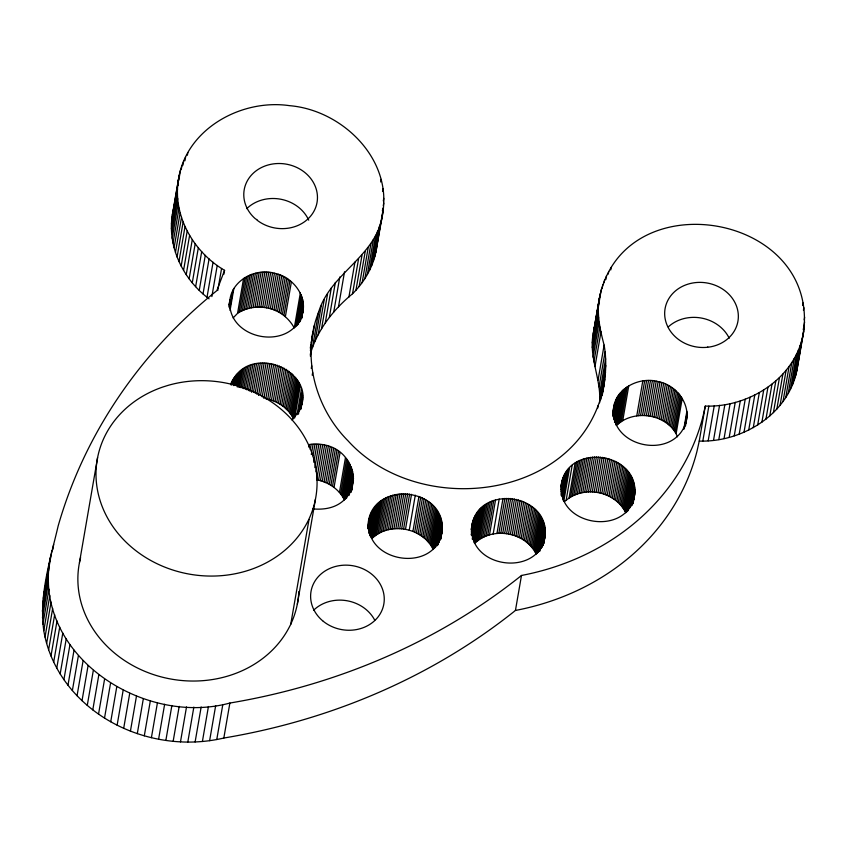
<?xml version="1.0" encoding="UTF-8"?>
<svg xmlns="http://www.w3.org/2000/svg" width="847" height="847" viewBox="0 0 847 847"><rect width="100%" height="100%" fill="white"/><g stroke="black" fill="none" stroke-linecap="round" stroke-linejoin="round"><path stroke-width="1.27" d="M209.093 298.864C183.333 279.775 167.039 246.763 172.396 214.535L178.442 179.543C186.054 128.892 241.342 98.633 289.462 105.653C341.574 109.941 391.727 158.018 382.802 212.597L375.877 252.258C372.415 268.001 364.041 282.506 352.532 293.761C333.347 309.6 317.138 330.15 310.277 354.374M223.883 274.216L224.561 270.331C193.667 252.226 172.386 215.784 178.442 179.543M599.634 402.801C601.434 379.276 588.453 356.979 593.281 333.4L599.327 298.419C622.82 180.347 818.107 212.364 803.687 331.463L796.762 371.124C787.477 414.765 742.12 442.388 699.241 441.086L697.06 450.953A251.421 220.527 9.8 0 1 515.442 610.454A634.001 556.108 9.8 0 1 223.83 738.033C172.026 750.273 114.017 734.36 77.056 695.715C59.968 677.865 47.771 655.112 43.779 630.623C38.888 595.197 50.174 560.047 58.189 525.849A572.508 502.176 9.8 0 1 216.832 290.648L224.561 270.331M602.217 394.893C605.594 378.556 607.119 361.648 604.112 345.121C600.131 329.97 596.532 314.121 599.327 298.419M229.728 303.025C229.791 281.32 254.873 267.546 274.492 273.232C293.771 276.895 309.917 298.917 300.876 317.911C286.402 350.414 229.526 338.916 229.728 303.025L229.061 306.91M291.686 419.794C332.68 379.467 250.934 336.259 230.871 383.977M603.784 385.819C580.989 499.963 420.048 520.28 348.159 440.959C315.306 408.127 301.098 356.227 318.557 312.31C330.224 272.49 378.418 255.73 382.802 212.597M312.554 508.856C370.044 514.425 363.247 437.613 309.271 444.527L308.827 447.121M369.154 519.455C361.987 562.588 435.474 574.626 442.113 531.26C446.581 485.945 368.996 479.529 367.99 526.315M545.277 534.235C547.66 492.096 475.876 484.389 471.715 527.49C469.333 569.629 541.117 577.347 545.277 534.235L543.71 543.308M613.366 411.377C613.26 389.408 638.479 376.184 658.13 381.574C677.547 384.983 693.322 407.365 684.514 426.263C670.041 458.756 613.164 447.258 613.366 411.377L612.699 415.263M561.72 482.705C554.552 525.839 628.04 537.887 634.678 494.51C639.337 451.006 565.118 442.187 561.042 486.602M803.687 331.463C796.836 377.402 749.743 407.619 705.286 406.094L703.105 415.972A251.421 220.527 9.8 0 1 521.487 575.462A634.001 556.108 9.8 0 1 229.876 703.042C142.285 726.917 31.625 654.265 50.407 556.977M377.603 239.309L377.36 242.867L383.405 207.875M798.329 360.547L798.562 356.989M377.211 244.042L375.877 252.258M43.313 598.331L49.359 563.35M46.924 579.2L44.372 591.968M47.368 576.606L51.847 550.688M42.636 604.758L48.681 569.766M52.758 549.671L53.647 544.483M42.35 611.206L48.395 576.225M42.445 617.685L48.491 582.694M42.922 624.165L48.967 589.173M43.779 630.623L49.825 595.642M45.018 637.05L51.064 602.069M46.638 643.434L52.673 608.442M48.618 649.744L54.663 614.753M50.979 655.959L57.014 620.978M53.689 662.079L59.735 627.098M56.76 668.082L62.794 633.09M60.169 673.947L66.214 638.956M79.47 562.535L97.596 457.571M63.906 679.654L69.952 644.662M67.982 685.191L74.028 650.21M72.366 690.549L78.411 655.567M77.056 695.715L83.091 660.724M82.021 700.66L88.067 665.678M87.273 705.382L93.318 670.401M171.793 219.257L179.32 174.874M174.44 205.249L174.884 202.666M175.34 200.072L175.784 197.478M176.229 194.884L177.351 188.405M177.796 185.811L178.241 183.227M178.696 180.633L180.485 170.268M171.475 224L177.51 189.008M181.247 169.612L181.914 165.726M171.433 228.764L177.478 193.783M182.952 165.154L183.63 161.269M171.676 233.539L177.722 198.558M184.921 160.792L185.599 156.896M172.195 238.314L178.241 203.322M187.378 155.234L187.833 152.64M173.01 243.057L179.045 208.066M92.789 709.871L98.824 674.879M174.09 247.769L180.136 212.788M175.456 252.438L181.491 217.457M177.087 257.054L183.121 222.062M98.538 714.106L104.583 679.114M178.982 261.585L185.027 226.604M181.142 266.043L187.187 231.051M104.52 718.076L110.565 683.084M183.555 270.405L189.601 235.413M186.224 274.65L192.269 239.669M110.724 721.771L116.77 686.779M189.135 278.79L195.181 243.798M192.28 282.792L198.325 247.8M117.119 725.191L123.164 690.199M195.646 286.646L201.692 251.654M199.236 290.352L205.27 255.371M123.694 728.304L129.729 693.322M203.026 293.898L209.071 258.907M130.427 731.13L136.473 696.139M207.007 297.265L213.052 262.284M211.856 296.577L217.224 265.471M137.299 733.64L143.344 698.648M217.764 290.5L221.575 268.478M144.297 735.831L150.343 700.84M151.401 737.705L157.447 702.714M229.061 304.814L229.96 299.637M229.124 305.206L229.791 301.32M229.315 307.323L229.759 304.729M229.886 308.086L233.02 289.939M230.056 310.468L233.867 288.435M158.59 739.251L164.636 704.259M233.126 317.932L237.552 313.358L243.597 278.367M237.552 313.358L239.087 312.384L245.132 277.403M165.853 740.458L171.888 705.477M239.087 312.384L240.686 311.495L246.731 276.503M240.686 311.495L242.337 310.68L248.383 275.688M231.072 384.993L231.527 382.399M242.337 310.68L244.042 309.949L250.087 274.957M231.602 384.75L232.279 380.864M232.226 384.549L233.116 379.361M232.936 384.39L234.047 377.91M244.042 309.949L245.789 309.293L251.834 274.301M233.507 385.576L235.074 376.502M234.386 385.512L236.175 375.147M245.789 309.293L247.578 308.721L253.613 273.729M173.148 741.337L179.193 706.356M235.35 385.512L237.361 373.845M247.578 308.721L249.399 308.234L255.445 273.242M236.387 385.565L238.621 372.606M237.276 386.984L239.966 371.431M249.399 308.234L251.252 307.832L257.297 272.85M238.462 387.174L241.374 370.33M251.252 307.832L253.126 307.525L259.171 272.533M239.712 387.428L242.845 369.292M241.024 387.757L244.381 368.318M253.126 307.525L255.032 307.292L261.067 272.31M180.475 741.887L186.52 706.896M242.401 388.159L245.979 367.429M255.032 307.292L256.937 307.165L262.983 272.173M243.83 388.646L247.631 366.613M256.937 307.165L258.864 307.112L264.91 272.131M245.302 389.207L249.336 365.872M258.864 307.112L260.791 307.154L266.837 272.173M246.826 389.842L251.083 365.226M260.791 307.154L262.718 307.292L268.764 272.3M187.801 742.088L193.847 707.097M248.393 390.573L252.872 364.655M249.992 391.378L254.693 364.168M262.718 307.292L264.645 307.514L270.691 272.522M251.623 392.277L256.546 363.765M300.336 292.988L294.29 327.98C288.562 317.434 278.377 309.78 266.551 307.821L272.596 272.829M253.497 391.96L258.43 363.458M268.446 308.213L274.492 273.232M255.18 393.029L260.325 363.225M195.117 741.951L201.163 706.959M270.32 308.7L276.366 273.708M256.863 394.194L262.242 363.098M272.162 309.261L278.208 274.28M258.568 395.443L264.158 363.045M273.983 309.917L280.029 274.926M260.495 395.485L266.096 363.088M275.762 310.648L281.797 275.656M202.401 741.474L208.436 706.483M262.199 396.915L268.023 363.225M277.488 311.463L283.533 276.471M263.893 398.429L269.939 363.448M279.182 312.352L285.227 277.361M271.855 363.755L265.81 398.736C277.424 400.853 288.329 408.148 293.549 418.894L299.594 383.913M280.823 313.316L286.858 278.324M267.705 399.138L273.75 364.146M282.4 314.353L288.446 279.362M209.622 740.659L215.667 705.678M283.925 315.455L289.96 280.473M269.579 399.615L275.614 364.634M285.375 316.63L291.421 281.638M271.421 400.186L277.467 365.195M273.232 400.832L279.277 365.851M275.01 401.573L281.056 366.582M216.768 739.516L222.814 704.524M276.747 402.378L282.792 367.397M278.43 403.267L284.476 368.286M280.071 404.231L286.117 369.25M223.83 738.033L229.876 703.042M281.649 405.268L287.694 370.287M295.465 326.995L301.066 294.597M296.545 326.031L301.691 296.228M283.173 406.38L289.219 371.388M297.53 325.1L302.231 297.89M298.409 324.189L302.665 299.563M284.634 407.555L290.68 372.564M299.425 321.987L303.004 301.257M299.669 322.04L300.124 319.446M300.103 321.098L303.237 302.951M300.696 320.208L303.374 304.655M301.426 318.62L303.417 306.36M286.021 408.783L292.067 373.802M301.564 318.43L303.353 308.064M301.797 317.911L303.184 309.758M287.345 410.086L293.38 375.094M288.583 411.43L294.629 376.449M289.748 412.838L295.783 377.847M290.828 414.289L296.873 379.297M291.823 415.782L297.869 380.801M292.734 417.327L298.769 382.336M294.724 417.91L300.314 385.523M297.022 414.723L301.49 388.805M298.451 414.204L302.252 392.172M310.373 347.694L310.817 345.1M311.262 342.516L312.998 331.918M299.584 410.721L302.495 393.876M310.425 348.604L314.459 325.28M300.389 408.54L302.633 395.581M310.383 350.573L311.273 345.385M300.653 408.953L302.665 397.285M300.897 408.233L302.601 398.99M300.907 409.196L302.443 400.673M310.341 356.079L311.018 352.183M312.511 347.302L318.557 312.31M315.148 340.992L321.182 306.011M311.262 368.413L311.707 365.819M318.144 334.84L324.189 299.849M312.215 375.21L312.659 372.616M321.521 328.837L327.567 293.856M325.248 323.025L331.293 288.033M329.335 317.392L335.37 282.411M333.75 311.982L339.795 276.99M310.277 449.492L311.177 444.304M311.304 454.532L313.094 444.167M338.493 306.794L344.528 271.802M312.998 455.781L315.01 444.124M313.813 462.303L316.947 444.167M314.84 467.618L318.874 444.294M316.09 471.726L320.791 444.516M80.603 557.559A110.904 97.278 9.8 0 0 152.831 674.371A110.904 97.278 9.8 0 0 288.763 628.146L290.712 624.43L309.176 518.576A110.904 97.278 9.8 0 0 313.676 458.555L312.098 453.579A110.904 97.278 9.8 0 0 236.567 385.607L230.966 384.136A110.904 97.278 9.8 0 0 168.309 385.3L162.931 386.984A110.904 97.278 9.8 0 0 127.325 543.372A110.904 97.278 9.8 0 0 306.889 523.181L308.848 519.465M322.707 444.823L316.662 479.815C328.265 481.932 339.181 489.217 344.401 499.974M348.89 297.138L354.935 262.147M318.557 480.207L324.592 445.226M297.329 604.144L315.455 499.179M352.532 293.761L358.577 258.769M320.431 480.694L326.466 445.702M322.273 481.265L328.318 446.274M355.962 290.214L362.008 255.222M324.083 481.911L330.129 446.92M359.17 286.498L365.216 251.506M325.862 482.642L331.908 447.661M327.598 483.457L333.644 448.465M362.145 282.633L368.191 247.642M380.663 181.957L381.108 179.363M329.282 484.346L335.327 449.355M364.877 278.621L370.922 243.64M330.923 485.31L336.968 450.318M367.365 274.492L373.411 239.5M382.548 191.411L382.992 188.828M369.599 270.235L375.645 235.244M332.5 486.347L338.546 451.356M371.568 265.863L377.614 230.882M383.32 200.951L383.765 198.367M334.025 487.449L340.071 452.467M373.273 261.405L379.318 226.424M382.389 210.903L382.833 208.32M383.278 205.726L383.723 203.132M374.713 256.863L380.758 221.882M339.435 492.509L345.481 457.518M340.6 493.907L346.635 458.926M341.68 495.368L347.725 460.376M342.675 496.861L348.72 461.869M343.586 498.396L349.62 463.415M344.623 498.682L350.446 464.982M345.576 498.989L351.166 466.591M346.645 498.036L351.801 468.232M347.852 495.802L352.331 469.884M348.742 494.892L352.765 471.557M348.932 495.537L349.377 492.943M349.525 493.981L353.104 473.251M350.436 491.8L353.347 474.955M350.796 492.202L353.485 476.66M350.965 492.213L351.632 488.327M351.505 490.021L353.517 478.364M351.526 490.604L352.193 486.718M351.664 490.424L353.453 480.058M367.947 526.866L369.514 517.803M367.979 528.412L369.98 516.162M368.074 528.814L370.541 514.553M368.244 528.824L368.689 526.231M368.509 528.528L371.198 512.975M368.816 529.576L371.949 511.44M368.763 533.261L372.796 509.936M369.472 533.102L373.728 508.486M369.821 535.59L374.745 507.078M370.478 536.829L375.846 505.723M371.441 536.829L377.031 504.431M378.302 503.192L372.257 538.173C390.001 521.561 422.664 527.522 433.219 549.481L439.265 514.489M373.591 536.998L379.636 502.017M374.999 535.897L381.044 500.905M376.481 534.859L382.516 499.868M378.016 533.885L384.062 498.904M379.615 532.996L385.66 498.004M381.266 532.181L387.312 497.189M382.971 531.44L389.006 496.458M384.718 530.794L390.753 495.802M386.497 530.222L392.542 495.23M388.328 529.735L394.363 494.743M390.181 529.333L396.216 494.341M392.055 529.026L398.101 494.034M393.961 528.793L399.996 493.812M395.867 528.666L401.912 493.674M397.794 528.613L403.839 493.632M399.72 528.655L405.766 493.674M401.647 528.793L407.693 493.801M403.574 529.015L409.62 494.023M405.48 529.322L411.526 494.33M409.249 530.19L415.295 495.199M412.913 531.418L418.947 496.427M414.681 532.149L420.726 497.157M416.417 532.964L422.462 497.972M418.111 533.854L424.156 498.862M419.741 534.817L425.787 499.825M421.33 535.855L427.375 500.863M422.854 536.956L428.889 501.964M424.305 538.131L430.35 503.139M425.692 539.37L431.737 504.378M427.015 540.661L433.061 505.67M428.254 542.016L434.299 507.025M429.418 543.414L435.464 508.433M430.498 544.865L436.544 509.883M431.494 546.368L437.539 511.376M432.404 547.903L438.45 512.911M434.395 548.496L439.995 516.098M435.474 547.533L440.62 517.729M436.681 545.309L441.16 519.391M437.338 545.69L441.594 521.064M438.121 544.79L441.933 522.758M439.032 542.599L442.166 524.452M439.847 540.418L442.303 526.156M440.324 539.528L442.346 527.861M440.567 538.819L442.282 529.566M440.726 539.412L442.113 531.26M471.25 529.311L472.51 522.472M471.271 530.084L472.975 520.831M471.303 532.181L473.537 519.222M471.281 534.499L474.193 517.644M471.377 535.198L471.821 532.604M471.588 535.548L474.945 516.109M472.203 535.346L475.792 514.605M472.245 539.073L476.723 513.155M473.039 538.957L477.74 511.747M473.695 540.195L478.841 510.392M474.214 542.789L480.027 509.1M481.297 507.861L475.252 542.842C492.996 526.231 525.659 532.202 536.215 554.15L542.26 519.158M476.586 541.667L482.631 506.686M477.994 540.566L484.039 505.574M479.476 539.528L485.511 504.537M481.011 538.554L487.057 503.573M482.61 537.665L488.655 502.673M484.262 536.85L490.307 501.858M485.966 536.119L492.001 501.128M487.713 535.463L493.748 500.471M489.492 534.891L495.537 499.899M493.166 533.991L499.211 498.999M496.956 533.462L502.991 498.481M498.862 533.335L504.907 498.343M500.789 533.282L506.834 498.301M502.716 533.324L508.761 498.343M504.643 533.462L510.688 498.47M506.57 533.684L512.615 498.692M508.475 533.991L514.521 498.999M510.37 534.383L516.416 499.402M512.244 534.87L518.29 499.878M514.087 535.431L520.132 500.45M515.908 536.087L521.943 501.096M517.676 536.818L523.721 501.826M519.412 537.633L525.458 502.642M521.106 538.523L527.152 503.531M522.737 539.486L528.782 504.494M524.325 540.524L530.37 505.532M525.849 541.625L531.884 506.644M515.442 610.454L521.487 575.462M527.3 542.8L533.345 507.808M528.687 544.039L534.732 509.047M530.01 545.33L536.056 510.339M531.249 546.686L537.294 511.694M532.414 548.083L538.459 513.102M533.494 549.534L539.539 514.553M534.489 551.037L540.534 516.045M535.399 552.572L541.445 517.591M537.39 553.165L542.991 520.767M538.47 552.202L543.615 522.398M539.454 551.27L544.155 524.06M539.825 551.164L540.27 548.57M540.555 549.057L544.589 525.733M541.349 548.157L544.928 527.427M542.027 547.268L545.161 529.121M542.345 546.675L542.8 544.081M542.842 545.087L545.299 530.825M543.001 545.097L543.456 542.504M543.096 545.489L545.341 532.53M543.763 543.7L545.108 535.929M561.19 486.231L562.08 481.054M561.201 487.194L562.546 479.413M561.095 489.471L563.107 477.803M561.074 491.779L563.763 476.236M561.159 494.129L564.515 474.691M561.19 495.474L561.635 492.89M561.55 495.22L565.362 473.198M562.037 496.363L566.294 471.737M562.609 497.549L567.31 470.329M563.043 500.079L568.411 468.984M563.784 501.371L569.597 467.682M593.281 333.4L600.205 293.75M592.678 338.122L598.723 303.131M595.769 321.532L595.325 324.126L596.044 321.849M596.224 318.938L596.669 316.344M597.114 313.75L597.558 311.167M598.014 308.573L600.025 296.905M600.47 294.311L601.37 289.134M592.349 342.866L598.395 307.885M602.132 288.478L602.799 284.592M592.318 347.641L598.363 312.649M564.822 501.435L566.145 500.249L572.191 465.257M604.059 282.729L604.514 280.135M592.561 352.416L598.607 317.424M605.806 279.658L606.484 275.773M593.08 357.18L599.125 322.188M566.145 500.249L569.046 498.11L575.081 463.118M608.262 274.1L608.718 271.516M593.895 361.923L599.93 326.942M569.046 498.11L570.582 497.136L576.627 462.155M610.751 269.971L611.206 267.377M570.582 497.136L572.18 496.247L578.226 461.266M594.975 366.635L601.021 331.653M572.18 496.247L573.832 495.431L579.877 460.45M573.832 495.431L575.537 494.701L581.571 459.709M575.537 494.701L577.283 494.045L583.318 459.053M598.077 380.102L604.112 345.121M577.283 494.045L579.062 493.473L585.108 458.481M599.02 386.899L605.065 351.918M579.062 493.473L580.894 492.986L586.929 457.994M599.57 393.717L605.616 358.736M580.894 492.986L582.747 492.583L588.781 457.602M597.77 408.021L598.226 405.427M599.718 400.536L605.764 365.555M582.747 492.583L584.621 492.276L590.666 457.285M600.809 399.562L605.51 372.352M601.645 396.343L602.323 392.457M602.153 394.66L604.843 379.117M584.621 492.276L586.526 492.054L592.561 457.062M586.526 492.054L588.432 491.916L594.478 456.925M588.432 491.916L590.359 491.863L596.404 456.882M590.359 491.863L592.286 491.916L598.331 456.925M592.286 491.916L594.213 492.043L600.258 457.052M594.213 492.043L596.14 492.266L602.185 457.274M631.83 477.75L625.785 512.731C620.565 501.985 609.66 494.69 598.046 492.573L604.091 457.581M612.762 413.558L613.863 406.306M612.889 413.378L614.678 403.013M612.953 415.665L613.397 413.082M599.941 492.965L605.986 457.983M612.995 416.671L615.907 399.826M613.524 416.428L616.658 398.291M613.694 418.82L617.505 396.788M614.181 419.953L618.437 395.337M601.815 493.452L607.86 458.46M614.53 422.441L619.453 393.929M615.409 422.378L620.555 392.574M603.657 494.023L609.702 459.032M615.928 424.972L621.74 391.272M623.011 390.043L616.965 425.025C634.414 408.603 668.378 414.077 677.473 436.777M605.478 494.669L611.513 459.677M618.299 423.849L624.345 388.868M619.708 422.738L625.753 387.757M607.246 495.4L613.292 460.419M621.19 421.7L627.235 386.719M608.982 496.215L615.028 461.223M622.725 420.737L628.77 385.745M610.676 497.104L616.722 462.113M612.307 498.068L618.352 463.076M613.895 499.105L619.94 464.114M615.42 500.206L621.454 465.225M616.87 501.382L622.916 466.401M618.257 502.62L624.303 467.629M619.581 503.912L625.626 468.931M620.819 505.267L626.865 470.276M636.764 415.866L642.809 380.885M621.984 506.665L628.029 471.684M638.67 415.644L644.705 380.663M623.064 508.126L629.109 473.134M624.059 509.619L630.104 474.638M640.576 415.506L646.621 380.525M624.97 511.154L631.015 476.173M642.502 415.464L648.548 380.472M626.96 511.747L632.561 479.349M644.429 415.506L650.475 380.515M628.04 510.794L633.185 480.99M629.247 508.56L633.725 482.642M630.126 507.649L634.159 484.315M646.356 415.644L652.402 380.652M631.142 505.447L634.498 486.009M631.597 505.85L634.731 487.713M631.915 505.257L632.37 502.663M632.413 503.669L634.869 489.418M632.571 503.679L633.027 501.085M632.667 504.081L634.911 491.122M632.91 503.362L634.848 492.816M633.514 501.371L634.678 494.51M648.283 415.856L654.329 380.875M650.189 416.173L656.234 381.182M652.084 416.565L658.13 381.574M653.958 417.052L660.004 382.061M655.8 417.613L661.846 382.632M657.621 418.27L663.667 383.278M659.4 419L665.435 384.009M661.126 419.805L667.171 384.824M662.82 420.694L668.865 385.713M664.461 421.668L670.496 386.677M666.038 422.695L672.084 387.714M667.563 423.807L673.598 388.815M669.014 424.982L675.059 389.991M670.411 426.21L676.446 391.229M671.724 427.513L677.769 392.521M672.963 428.857L679.008 393.876M674.127 430.265L680.173 395.274M675.207 431.716L681.253 396.735M676.202 433.219L682.248 398.228M683.741 429.45L686.875 411.303M684.334 428.561L687.012 413.008M685.265 425.078L687.055 414.712M685.477 425.882L686.991 416.417M699.241 441.086L705.286 406.094M702.809 441.086L708.854 406.094M708.187 440.832L714.233 405.84M713.523 440.324L719.569 405.332M718.817 439.572L724.863 404.58M724.047 438.577L730.082 403.585M729.193 437.338L735.238 402.346M734.243 435.856L740.289 400.864M739.198 434.14L745.244 399.149M744.026 432.192L750.071 397.201M748.727 430.022L754.772 395.03M753.279 427.629L759.314 392.637M757.673 425.025L763.708 390.033M761.887 422.219L767.933 387.227M765.932 419.201L771.977 384.22M769.775 416.004L775.82 381.023M773.417 412.627L779.462 377.646M776.847 409.08L782.893 374.088M780.055 405.364L786.101 370.372M783.03 401.499L789.076 366.507M785.762 397.497L791.807 362.505M802.628 305.534L803.072 302.94M788.25 393.357L794.295 358.366M803.432 310.288L803.877 307.694M790.484 389.101L796.529 354.11M792.453 384.739L798.499 349.747M804.205 319.827L804.65 317.233M794.158 380.282L800.203 345.29M803.263 329.779L804.608 321.998M795.598 375.74L801.643 340.748M804.29 326.751L796.762 371.124M172.396 214.535L174.154 206.403M594.16 328.731L595.039 325.269M290.712 624.43L291.05 623.54A110.904 97.278 9.8 0 0 298.843 591.502M264.645 307.514L266.551 307.821M596.14 492.266L598.046 492.573M668.262 326.921A36.972 32.43 9.8 0 1 729.225 338.228M246.731 208.669A36.972 32.43 9.8 0 1 308.721 220.156M313.559 610.295A36.95 32.419 9.8 0 1 374.745 620.195M707.774 347.048L707.001 347.323A36.972 32.43 9.8 0 1 666.97 302.252A36.972 32.43 9.8 0 1 729.489 294.862A36.972 32.43 9.8 0 1 708.907 347.101L707.774 347.048M256.747 219.659L255.063 218.515A36.972 32.43 9.8 0 1 269.187 164.699A36.972 32.43 9.8 0 1 316.916 203.089A36.972 32.43 9.8 0 1 257.975 220.855L256.747 219.659M323.31 621.338A36.95 32.419 9.8 0 0 383.596 605.266A36.95 32.419 9.8 0 0 335.391 566.495A36.95 32.419 9.8 0 0 323.31 621.338"/></g></svg>
